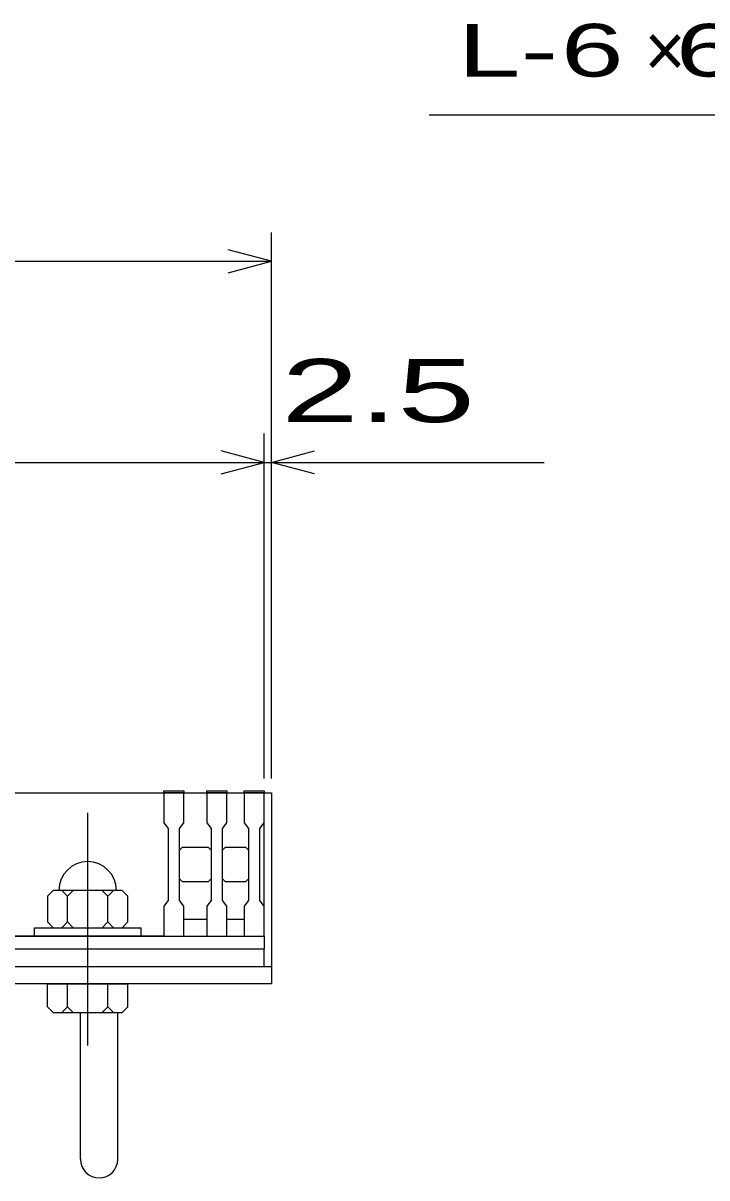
# Model space of a CAD drawing. Units: millimetres, scale not verified. Extents: x -1820 to 1731, y -1282 to 1054.
# Drawn here: x -431.5 to -193.2, y -776.1 to -374.1 of the extents above; entities that cross this region are included whole.
import ezdxf
from ezdxf.enums import TextEntityAlignment as Align

# ---------------------------------------------------------------- set-up
doc = ezdxf.new("R2010")
doc.units = ezdxf.units.MM
doc.header["$LTSCALE"] = 10
doc.linetypes.add('CHAIN', pattern=[18.5, 12, -1.5, 3.5, -1.5])
for name, color, linetype, lineweight in [('16', 3, 'Continuous', 25), ('19', 6, 'Continuous', 25), ('22', 2, 'Continuous', 25)]:
    doc.layers.add(name, color=color, linetype=linetype, lineweight=lineweight)
doc.styles.add('ベクトル', font='')
doc.styles.get('ベクトル').set_extended_font_data('ベクトル')

msp = doc.modelspace()

# ---------------------------------------------------------------- linework, layer by layer
at = {"layer": '16'}
for p, q in [((-847.5, -642), (-347.5, -642)), ((-435.5, -642), (-382.5, -642)), ((-382.5, -642), (-382.5, -641.3)), ((-382.5, -641.3), (-375.5, -641.3)), ((-382.5, -642), (-382.5, -652.5)), ((-375.5, -642), (-382.5, -642)), ((-375.5, -641.3), (-375.5, -642)), ((-375.5, -652.5), (-375.5, -642)), ((-367.5, -642), (-367.5, -641.3)), ((-367.5, -641.3), (-360.5, -641.3)), ((-367.5, -642), (-367.5, -652.5)), ((-360.5, -642), (-367.5, -642)), ((-360.5, -641.3), (-360.5, -642)), ((-360.5, -652.5), (-360.5, -642)), ((-354.5, -642), (-354.5, -641.3)), ((-354.5, -641.3), (-347.5, -641.3)), ((-354.5, -642), (-354.5, -652.5)), ((-347.5, -642), (-354.5, -642)), ((-347.5, -641.3), (-347.5, -642)), ((-347.5, -652.5), (-347.5, -642)), ((-347.5, -686), (-347.5, -642)), ((-382.5, -652.5), (-381, -654.5)), ((-381, -654.5), (-381, -679.5)), ((-377, -654.5), (-375.5, -652.5)), ((-377, -679.5), (-377, -654.5)), ((-367.5, -652.5), (-366, -654.5)), ((-366, -654.5), (-366, -679.5)), ((-362, -654.5), (-360.5, -652.5)), ((-362, -679.5), (-362, -654.5)), ((-354.5, -652.5), (-353, -654.5)), ((-353, -654.5), (-353, -679.5)), ((-349, -654.5), (-347.5, -652.5)), ((-349, -679.5), (-349, -654.5)), ((-377, -662), (-376, -661)), ((-376, -661), (-367, -661)), ((-367, -661), (-366, -662)), ((-362, -662), (-361, -661)), ((-361, -661), (-354, -661)), ((-354, -661), (-353, -662)), ((-376, -673), (-377, -672)), ((-367, -673), (-376, -673)), ((-366, -672), (-367, -673)), ((-361, -673), (-362, -672)), ((-354, -673), (-361, -673)), ((-353, -672), (-354, -673)), ((-421, -676), (-423, -678)), ((-423, -678), (-423, -687)), ((-397, -676), (-421, -676)), ((-416, -678), (-418, -676)), ((-414, -676), (-416, -678)), ((-416, -687), (-416, -678)), ((-402, -678), (-404, -676)), ((-400, -676), (-402, -678)), ((-402, -687), (-402, -678)), ((-395, -678), (-397, -676)), ((-395, -687), (-395, -678)), ((-381, -679.5), (-382.5, -681.5)), ((-382.5, -681.5), (-382.5, -692)), ((-375.5, -681.5), (-377, -679.5)), ((-375.5, -692), (-375.5, -681.5)), ((-366, -679.5), (-367.5, -681.5)), ((-367.5, -681.5), (-367.5, -692)), ((-360.5, -681.5), (-362, -679.5)), ((-360.5, -692), (-360.5, -681.5)), ((-353, -679.5), (-354.5, -681.5)), ((-354.5, -681.5), (-354.5, -692)), ((-347.5, -681.5), (-349, -679.5)), ((-347.5, -692), (-347.5, -681.5)), ((-423, -687), (-421, -689)), ((-418, -689), (-416, -687)), ((-416, -687), (-414, -689)), ((-404, -689), (-402, -687)), ((-402, -687), (-400, -689)), ((-397, -689), (-395, -687)), ((-375.5, -686), (-367.5, -686)), ((-360.5, -686), (-354.5, -686)), ((-427.5, -692), (-427.5, -689)), ((-427.5, -689), (-390.5, -689)), ((-390.5, -689), (-390.5, -692)), ((-847.5, -692), (-347.5, -692)), ((-382.5, -692), (-435.5, -692)), ((-390.5, -692), (-427.5, -692)), ((-382.5, -692), (-375.5, -692)), ((-367.5, -692), (-360.5, -692)), ((-354.5, -692), (-347.5, -692)), ((-347.5, -692), (-347.5, -696.5)), ((-347.5, -696.5), (-847.5, -696.5)), ((-347.5, -702.5), (-347.5, -696.5)), ((-847.5, -702.5), (-347.5, -702.5))]:
    msp.add_line(p, q, dxfattribs=at)
at = {"layer": '16', "linetype": 'CHAIN'}
msp.add_line((-409, -649), (-409, -730), dxfattribs=at)
at = {"layer": '16'}
msp.add_arc((-409, -676), 10, 0, 180, dxfattribs=at)
at = {"layer": '19'}
for p, q in [((-347.5, -642), (-345, -642)), ((-345, -642), (-345, -702.5)), ((-1355, -702.5), (-345, -702.5)), ((-345, -702.5), (-345, -708.5)), ((-345, -708.5), (-1355, -708.5)), ((-423, -716.5), (-423, -708.5)), ((-423, -708.5), (-395, -708.5)), ((-416, -716.5), (-416, -708.5)), ((-402, -716.5), (-402, -708.5)), ((-395, -716.5), (-395, -708.5)), ((-423, -716.5), (-421, -718.5)), ((-421, -718.5), (-397, -718.5)), ((-416, -716.5), (-418, -718.5)), ((-414, -718.5), (-416, -716.5)), ((-411.5, -769.61), (-411.5, -718.5)), ((-402, -716.5), (-404, -718.5)), ((-400, -718.5), (-402, -716.5)), ((-398.5, -769.61), (-398.5, -718.5)), ((-397, -718.5), (-395, -716.5))]:
    msp.add_line(p, q, dxfattribs=at)
msp.add_arc((-405, -769.61), 6.5, 180, 0, dxfattribs=at)
at = {"layer": '22', "color": 4}
for p, q in [((-290, -406), (-90, -406)), ((-345, -637), (-345, -447)), ((-345, -457), (-360, -453)), ((-1355, -457), (-345, -457)), ((-360, -461), (-345, -457)), ((-347.5, -637), (-347.5, -517)), ((-345, -637), (-345, -517)), ((-347.5, -527), (-362.5, -523)), ((-345, -527), (-330, -523)), ((-847.5, -527), (-347.5, -527)), ((-362.5, -531), (-347.5, -527)), ((-347.5, -527), (-345, -527)), ((-330, -531), (-345, -527)), ((-345, -527), (-250, -527))]:
    msp.add_line(p, q, dxfattribs=at)

# ---------------------------------------------------------------- texts
at = {"layer": '22', "style": 'ベクトル'}
for s, height, width, p in [('L-', 18.33, 1.6, (-280, -383.5)), (' 6 ', 18.33, 1.6, (-255, -383.5)), (' 66 ', 18.33, 1.6, (-215, -383.5)), (' 2.5 ', 21.99, 1.65, (-355, -502))]:
    msp.add_text(s, height=height, dxfattribs=dict(at, width=width)).set_placement(p, align=Align.MIDDLE_LEFT)
msp.add_text('×', height=18.33, dxfattribs=at).set_placement((-215, -383.5), align=Align.MIDDLE_LEFT)

doc.saveas('drawing.dxf')
